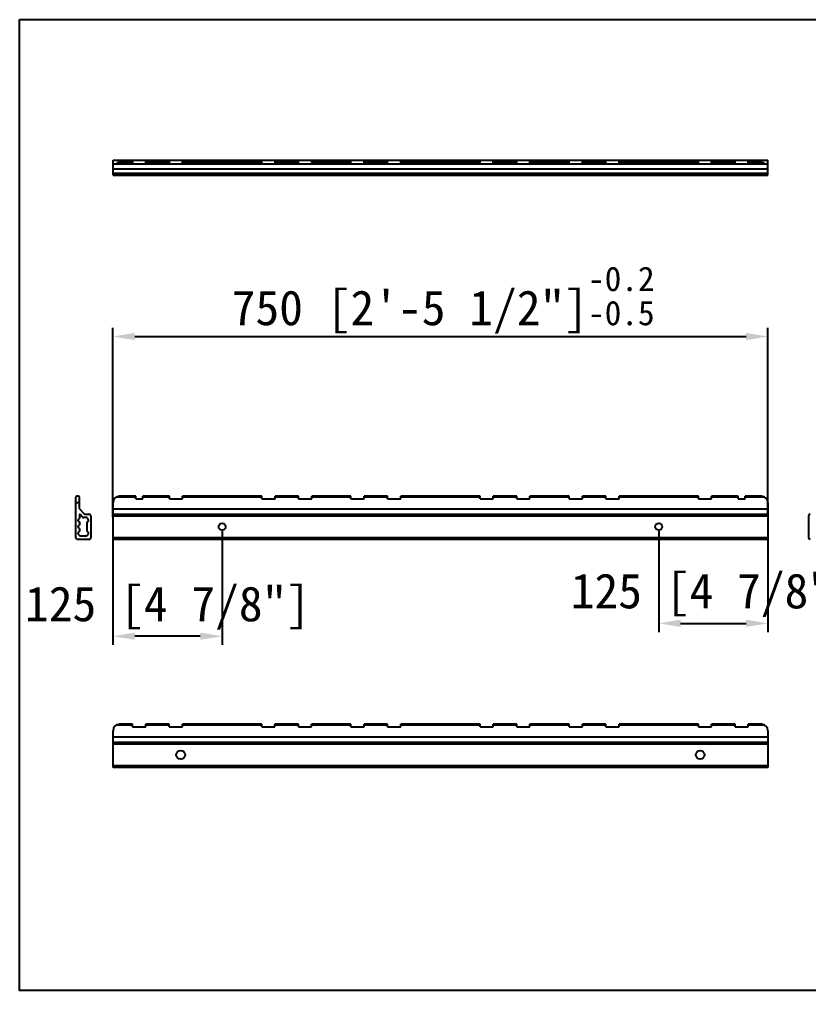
# Model space of a CAD drawing. Header units: millimetres. Extents: x 2900105 to 2915262, y -55349 to -51874.
# Drawn here: x 2907331 to 2908235, y -53792 to -52680 of the extents above; entities that cross this region are included whole.
import ezdxf

# ---------------------------------------------------------------- set-up
doc = ezdxf.new("R2010")
doc.units = ezdxf.units.MM
doc.layers.add('02___PRT_ALL_AXES', color=7, linetype='Continuous')
doc.styles.get("Standard").update_dxf_attribs({"font": ''})
doc.styles.get('Standard').set_extended_font_data('SimSun')
doc.dimstyles.new('我的A-GB-50', dxfattribs={"dimscale": 0.5, "dimtxt": 80, "dimasz": 50, "dimexe": 20, "dimexo": 10, "dimgap": 15, "dimtad": 1, "dimdec": 1, "dimzin": 9, "dimdsep": 46, "dimtxsty": 'Standard', "dimcen": 2.5, "dimadec": 0, "dimazin": 0, "dimtfac": 1, "dimtdec": 1, "dimtmove": 0, "dimatfit": 3, "dimfxl": 2, "dimarcsym": 0})

# ---------------------------------------------------------------- blocks, each defined once
blk = doc.blocks.new('*D283')
at = {"color": 0, "lineweight": -2, "transparency": 16777216}
for p, q in [((2907438.6, -53249.3), (2907438.6, -53032.9)), ((2907463.6, -53042.9), (2908163.6, -53042.9)), ((2908188.6, -53249.3), (2908188.6, -53032.9))]:
    blk.add_line(p, q, dxfattribs=at)
at = {"color": 0, "transparency": 16777216}
for points in [[(2907463.6, -53038.7), (2907463.6, -53047), (2907438.6, -53042.9)], [(2908163.6, -53038.7), (2908163.6, -53047), (2908188.6, -53042.9)]]:
    blk.add_solid(points, dxfattribs=at)
at = {"layer": 'Defpoints', "color": 0, "transparency": 16777216}
for p in [(2908188.6, -53042.9), (2907438.6, -53254.3), (2908188.6, -53254.3)]:
    blk.add_point(p, dxfattribs=at)
at = {"color": 0, "transparency": 16777216, "insert": (2907816.7, -53001.2), "char_height": 40, "attachment_point": 5}
blk.add_mtext('750 [2\'-5 1/2"]{\\H0.7x;\\S-0.2^ -0.5;}', dxfattribs=at)
blk = doc.blocks.new('*D278')
at = {"color": 0, "lineweight": -2, "transparency": 16777216}
for p, q in [((2907438.6, -53265.8), (2907438.6, -53396.3)), ((2907563.6, -53265.8), (2907563.6, -53396.3)), ((2907538.6, -53386.3), (2907463.6, -53386.3))]:
    blk.add_line(p, q, dxfattribs=at)
at = {"color": 0, "transparency": 16777216}
for points in [[(2907463.6, -53382.1), (2907463.6, -53390.4), (2907438.6, -53386.3)], [(2907538.6, -53382.1), (2907538.6, -53390.4), (2907563.6, -53386.3)]]:
    blk.add_solid(points, dxfattribs=at)
at = {"layer": 'Defpoints', "color": 0, "transparency": 16777216}
for p in [(2907438.6, -53260.8), (2907563.6, -53260.8), (2907438.6, -53386.3)]:
    blk.add_point(p, dxfattribs=at)
at = {"color": 0, "transparency": 16777216, "insert": (2907501.1, -53354), "char_height": 40, "attachment_point": 5}
blk.add_mtext('125 [4 7/8"]', dxfattribs=at)
blk = doc.blocks.new('*D279')
at = {"color": 0, "lineweight": -2, "transparency": 16777216}
for p, q in [((2908063.6, -53265.8), (2908063.6, -53381.5)), ((2908188.6, -53265.8), (2908188.6, -53381.5)), ((2908088.6, -53371.5), (2908163.6, -53371.5))]:
    blk.add_line(p, q, dxfattribs=at)
at = {"color": 0, "transparency": 16777216}
for points in [[(2908088.6, -53367.3), (2908088.6, -53375.6), (2908063.6, -53371.5)], [(2908163.6, -53367.3), (2908163.6, -53375.6), (2908188.6, -53371.5)]]:
    blk.add_solid(points, dxfattribs=at)
at = {"layer": 'Defpoints', "color": 0, "transparency": 16777216}
for p in [(2908063.6, -53260.8), (2908188.6, -53260.8), (2908188.6, -53371.5)]:
    blk.add_point(p, dxfattribs=at)
at = {"color": 0, "transparency": 16777216, "insert": (2908126.1, -53339.2), "char_height": 40, "attachment_point": 5}
blk.add_mtext('125 [4 7/8"]', dxfattribs=at)
blk = doc.blocks.new('drftgyhjkl')
at = {"color": 7, "linetype": 'Continuous'}
for p, q in [((68384.1, 7057.1), (68365.1, 7057.1)), ((68384.1, 7058.3), (68369.1, 7058.3)), ((68384.1, 7055.3), (68384.1, 7058.3)), ((68384.1, 7055.3), (68399.1, 7055.3)), ((68399.1, 7055.3), (68399.1, 7058.3)), ((68426.1, 7058.3), (68399.1, 7058.3)), ((68426.1, 7057.1), (68399.1, 7057.1)), ((68426.1, 7055.3), (68426.1, 7058.3)), ((68426.1, 7055.3), (68441.1, 7055.3)), ((68441.1, 7055.3), (68441.1, 7058.3)), ((68532.1, 7058.3), (68441.1, 7058.3)), ((68532.1, 7057.1), (68441.1, 7057.1)), ((68532.1, 7055.3), (68532.1, 7058.3)), ((68532.1, 7055.3), (68547.1, 7055.3)), ((68547.1, 7055.3), (68547.1, 7058.3)), ((68574.1, 7058.3), (68547.1, 7058.3)), ((68574.1, 7057.1), (68547.1, 7057.1)), ((68574.1, 7055.3), (68574.1, 7058.3)), ((68574.1, 7055.3), (68589.1, 7055.3)), ((68589.1, 7055.3), (68589.1, 7058.3)), ((68634.1, 7058.3), (68589.1, 7058.3)), ((68634.1, 7057.1), (68589.1, 7057.1)), ((68634.1, 7055.3), (68634.1, 7058.3)), ((68634.1, 7055.3), (68649.1, 7055.3)), ((68649.1, 7055.3), (68649.1, 7058.3)), ((68676.1, 7058.3), (68649.1, 7058.3)), ((68676.1, 7057.1), (68649.1, 7057.1)), ((68676.1, 7055.3), (68676.1, 7058.3)), ((68676.1, 7055.3), (68691.1, 7055.3)), ((68691.1, 7055.3), (68691.1, 7058.3)), ((68782.1, 7058.3), (68691.1, 7058.3)), ((68782.1, 7057.1), (68691.1, 7057.1)), ((68782.1, 7055.3), (68782.1, 7058.3)), ((68782.1, 7055.3), (68797.1, 7055.3)), ((68824.1, 7058.3), (68797.1, 7058.3)), ((68797.1, 7055.3), (68797.1, 7058.3)), ((68824.1, 7057.1), (68797.1, 7057.1)), ((68824.1, 7055.3), (68824.1, 7058.3)), ((68824.1, 7055.3), (68839.1, 7055.3)), ((68884.1, 7058.3), (68839.1, 7058.3)), ((68839.1, 7055.3), (68839.1, 7058.3)), ((68884.1, 7057.1), (68839.1, 7057.1)), ((68884.1, 7055.3), (68884.1, 7058.3)), ((68884.1, 7055.3), (68899.1, 7055.3)), ((68926.1, 7058.3), (68899.1, 7058.3)), ((68899.1, 7055.3), (68899.1, 7058.3)), ((68926.1, 7057.1), (68899.1, 7057.1)), ((68926.1, 7055.3), (68926.1, 7058.3)), ((68926.1, 7055.3), (68941.1, 7055.3)), ((69032.1, 7058.3), (68941.1, 7058.3)), ((68941.1, 7055.3), (68941.1, 7058.3)), ((69032.1, 7057.1), (68941.1, 7057.1)), ((69032.1, 7055.3), (69032.1, 7058.3)), ((69032.1, 7055.3), (69047.1, 7055.3)), ((69074.1, 7058.3), (69047.1, 7058.3)), ((69047.1, 7055.3), (69047.1, 7058.3)), ((69074.1, 7057.1), (69047.1, 7057.1)), ((69074.1, 7055.3), (69074.1, 7058.3)), ((69074.1, 7055.3), (69089.1, 7055.3)), ((69104.1, 7058.3), (69089.1, 7058.3)), ((69089.1, 7055.3), (69089.1, 7058.3)), ((69108.2, 7057.1), (69089.1, 7057.1)), ((68361.6, 7008.8), (68361.6, 7050.8)), ((68361.6, 7043.8), (69111.6, 7043.8)), ((69111.6, 7050.8), (69111.6, 7008.8)), ((68361.6, 7037.8), (69111.6, 7037.8)), ((68361.6, 7035.8), (69111.6, 7035.8)), ((69111.6, 7010.8), (68361.6, 7010.8)), ((69111.6, 7008.8), (68361.6, 7008.8))]:
    blk.add_line(p, q, dxfattribs=at)
for centre, start, end in [((68369.1, 7050.8), 90, 180), ((69104.1, 7050.8), 0, 90)]:
    blk.add_arc(centre, 7.5, start, end, dxfattribs=at)
at = {"layer": '02___PRT_ALL_AXES', "color": 7, "linetype": 'Continuous'}
for centre in [(68439.1, 7023.3), (69034.1, 7023.3)]:
    blk.add_circle(centre, 5, dxfattribs=at)

msp = doc.modelspace()

# ---------------------------------------------------------------- linework, layer by layer
at = {"color": 7, "linetype": 'Continuous'}
for p, q in [((2907438.64, -52857.81), (2907438.64, -52840.81)), ((2907438.64, -52840.81), (2908188.64, -52840.81)), ((2907446.14, -52843.61), (2907446.14, -52842.01)), ((2907461.14, -52842.01), (2907446.14, -52842.01)), ((2907461.14, -52844.81), (2907461.14, -52840.81)), ((2907476.14, -52844.81), (2907476.14, -52840.81)), ((2907503.14, -52842.01), (2907476.14, -52842.01)), ((2907503.14, -52844.81), (2907503.14, -52840.81)), ((2907518.14, -52844.81), (2907518.14, -52840.81)), ((2907609.14, -52842.01), (2907518.14, -52842.01)), ((2907609.14, -52844.81), (2907609.14, -52840.81)), ((2907624.14, -52844.81), (2907624.14, -52840.81)), ((2907651.14, -52842.01), (2907624.14, -52842.01)), ((2907651.14, -52844.81), (2907651.14, -52840.81)), ((2907666.14, -52844.81), (2907666.14, -52840.81)), ((2907711.14, -52842.01), (2907666.14, -52842.01)), ((2907711.14, -52844.81), (2907711.14, -52840.81)), ((2907726.14, -52844.81), (2907726.14, -52840.81)), ((2907753.14, -52842.01), (2907726.14, -52842.01)), ((2907753.14, -52844.81), (2907753.14, -52840.81)), ((2907768.14, -52844.81), (2907768.14, -52840.81)), ((2907859.14, -52842.01), (2907768.14, -52842.01)), ((2907859.14, -52844.81), (2907859.14, -52840.81)), ((2907874.14, -52844.81), (2907874.14, -52840.81)), ((2907901.14, -52842.01), (2907874.14, -52842.01)), ((2907901.14, -52844.81), (2907901.14, -52840.81)), ((2907916.14, -52844.81), (2907916.14, -52840.81)), ((2907961.14, -52842.01), (2907916.14, -52842.01)), ((2907961.14, -52844.81), (2907961.14, -52840.81)), ((2907976.14, -52844.81), (2907976.14, -52840.81)), ((2908003.14, -52842.01), (2907976.14, -52842.01)), ((2908003.14, -52844.81), (2908003.14, -52840.81)), ((2908018.14, -52844.81), (2908018.14, -52840.81)), ((2908109.14, -52842.01), (2908018.14, -52842.01)), ((2908109.14, -52844.81), (2908109.14, -52840.81)), ((2908124.14, -52844.81), (2908124.14, -52840.81)), ((2908151.14, -52842.01), (2908124.14, -52842.01)), ((2908151.14, -52844.81), (2908151.14, -52840.81)), ((2908166.14, -52844.81), (2908166.14, -52840.81)), ((2908181.14, -52842.01), (2908166.14, -52842.01)), ((2908181.14, -52842.01), (2908181.14, -52843.61)), ((2908188.64, -52857.81), (2908188.64, -52840.81)), ((2907438.64, -52844.81), (2908188.64, -52844.81)), ((2907438.64, -52850.81), (2908188.64, -52850.81)), ((2907461.14, -52843.61), (2907446.14, -52843.61)), ((2907503.14, -52843.61), (2907476.14, -52843.61)), ((2907609.14, -52843.61), (2907518.14, -52843.61)), ((2907651.14, -52843.61), (2907624.14, -52843.61)), ((2907711.14, -52843.61), (2907666.14, -52843.61)), ((2907753.14, -52843.61), (2907726.14, -52843.61)), ((2907859.14, -52843.61), (2907768.14, -52843.61)), ((2907901.14, -52843.61), (2907874.14, -52843.61)), ((2907961.14, -52843.61), (2907916.14, -52843.61)), ((2908003.14, -52843.61), (2907976.14, -52843.61)), ((2908109.14, -52843.61), (2908018.14, -52843.61)), ((2908151.14, -52843.61), (2908124.14, -52843.61)), ((2908181.14, -52843.61), (2908166.14, -52843.61)), ((2907438.64, -52855.81), (2908188.64, -52855.81)), ((2907438.64, -52857.81), (2908188.64, -52857.81)), ((2907396.09, -53273.33), (2907396.09, -53227.03)), ((2907398.89, -53225.83), (2907397.29, -53225.83)), ((2907400.09, -53240.33), (2907400.09, -53227.03)), ((2907464.64, -53227.03), (2907442.07, -53227.03)), ((2907464.64, -53225.83), (2907446.14, -53225.83)), ((2907503.14, -53225.83), (2907472.64, -53225.83)), ((2907503.14, -53227.03), (2907472.64, -53227.03)), ((2907503.14, -53228.83), (2907503.14, -53225.83)), ((2907503.14, -53228.83), (2907518.14, -53228.83)), ((2907518.14, -53228.83), (2907518.14, -53225.83)), ((2907609.14, -53225.83), (2907518.14, -53225.83)), ((2907609.14, -53227.03), (2907518.14, -53227.03)), ((2907609.14, -53228.83), (2907609.14, -53225.83)), ((2907609.14, -53228.83), (2907624.14, -53228.83)), ((2907624.14, -53228.83), (2907624.14, -53225.83)), ((2907651.14, -53225.83), (2907624.14, -53225.83)), ((2907651.14, -53227.03), (2907624.14, -53227.03)), ((2907651.14, -53228.83), (2907651.14, -53225.83)), ((2907651.14, -53228.83), (2907666.14, -53228.83)), ((2907666.14, -53228.83), (2907666.14, -53225.83)), ((2907711.14, -53225.83), (2907666.14, -53225.83)), ((2907711.14, -53227.03), (2907666.14, -53227.03)), ((2907711.14, -53228.83), (2907711.14, -53225.83)), ((2907711.14, -53228.83), (2907726.14, -53228.83)), ((2907726.14, -53228.83), (2907726.14, -53225.83)), ((2907753.14, -53225.83), (2907726.14, -53225.83)), ((2907753.14, -53227.03), (2907726.14, -53227.03)), ((2907753.14, -53228.83), (2907753.14, -53225.83)), ((2907753.14, -53228.83), (2907768.14, -53228.83)), ((2907768.14, -53228.83), (2907768.14, -53225.83)), ((2907859.14, -53225.83), (2907768.14, -53225.83)), ((2907859.14, -53227.03), (2907768.14, -53227.03)), ((2907859.14, -53228.83), (2907859.14, -53225.83)), ((2907859.14, -53228.83), (2907874.14, -53228.83)), ((2907901.14, -53225.83), (2907874.14, -53225.83)), ((2907874.14, -53228.83), (2907874.14, -53225.83)), ((2907901.14, -53227.03), (2907874.14, -53227.03)), ((2907901.14, -53228.83), (2907901.14, -53225.83)), ((2907901.14, -53228.83), (2907916.14, -53228.83)), ((2907961.14, -53225.83), (2907916.14, -53225.83)), ((2907916.14, -53228.83), (2907916.14, -53225.83)), ((2907961.14, -53227.03), (2907916.14, -53227.03)), ((2907961.14, -53228.83), (2907961.14, -53225.83)), ((2907961.14, -53228.83), (2907976.14, -53228.83)), ((2908003.14, -53225.83), (2907976.14, -53225.83)), ((2907976.14, -53228.83), (2907976.14, -53225.83)), ((2908003.14, -53227.03), (2907976.14, -53227.03)), ((2908003.14, -53228.83), (2908003.14, -53225.83)), ((2908003.14, -53228.83), (2908018.14, -53228.83)), ((2908109.14, -53225.83), (2908018.14, -53225.83)), ((2908018.14, -53228.83), (2908018.14, -53225.83)), ((2908109.14, -53227.03), (2908018.14, -53227.03)), ((2908109.14, -53228.83), (2908109.14, -53225.83)), ((2908109.14, -53228.83), (2908124.14, -53228.83)), ((2908154.64, -53225.83), (2908124.14, -53225.83)), ((2908124.14, -53228.83), (2908124.14, -53225.83)), ((2908154.64, -53227.03), (2908124.14, -53227.03)), ((2908181.14, -53225.83), (2908162.64, -53225.83)), ((2908185.21, -53227.03), (2908162.64, -53227.03)), ((2907400.09, -53233.33), (2907396.09, -53233.33)), ((2907400.09, -53240.33), (2907406.09, -53246.33)), ((2907438.64, -53275.33), (2907438.64, -53233.33)), ((2907438.64, -53240.33), (2908188.64, -53240.33)), ((2908188.64, -53233.33), (2908188.64, -53275.33)), ((2907398.84, -53254.33), (2907398.84, -53252.33)), ((2907399.34, -53251.83), (2907399.59, -53251.83)), ((2907399.59, -53254.83), (2907399.34, -53254.83)), ((2907400.09, -53247.19), (2907400.09, -53251.33)), ((2907403.85, -53249.75), (2907400.95, -53246.84)), ((2907409.09, -53250.33), (2907405.26, -53250.33)), ((2907406.09, -53246.33), (2907411.09, -53246.33)), ((2907409.09, -53251.33), (2907409.09, -53250.33)), ((2907409.59, -53251.83), (2907409.84, -53251.83)), ((2907409.84, -53254.83), (2907409.59, -53254.83)), ((2907410.34, -53252.33), (2907410.34, -53254.33)), ((2907413.09, -53248.33), (2907413.09, -53273.33)), ((2907438.64, -53246.33), (2908188.64, -53246.33)), ((2907438.64, -53248.33), (2908188.64, -53248.33)), ((2908235.21, -53248.33), (2908235.21, -53273.33)), ((2907398.84, -53261.83), (2907398.84, -53259.83)), ((2907399.34, -53259.33), (2907399.59, -53259.33)), ((2907399.59, -53262.33), (2907399.34, -53262.33)), ((2907400.09, -53255.33), (2907400.09, -53258.83)), ((2907400.09, -53262.83), (2907400.09, -53266.33)), ((2907409.09, -53266.33), (2907409.09, -53255.33)), ((2907411.09, -53275.33), (2907398.09, -53275.33)), ((2907398.84, -53269.33), (2907398.84, -53267.33)), ((2907399.34, -53266.83), (2907399.59, -53266.83)), ((2907399.59, -53269.83), (2907399.34, -53269.83)), ((2907400.09, -53270.33), (2907400.09, -53271.33)), ((2907400.09, -53271.33), (2907409.09, -53271.33)), ((2907409.09, -53271.33), (2907409.09, -53270.33)), ((2907409.59, -53266.83), (2907409.84, -53266.83)), ((2907409.84, -53269.83), (2907409.59, -53269.83)), ((2907410.34, -53267.33), (2907410.34, -53269.33)), ((2908188.64, -53273.33), (2907438.64, -53273.33)), ((2908188.64, -53275.33), (2907438.64, -53275.33))]:
    msp.add_line(p, q, dxfattribs=at)
at = {"color": 6, "linetype": 'Continuous'}
for p, q in [((2907464.64, -53228.83), (2907464.64, -53225.83)), ((2907464.64, -53228.83), (2907472.64, -53228.83)), ((2907472.64, -53228.83), (2907472.64, -53225.83)), ((2908154.64, -53228.83), (2908154.64, -53225.83)), ((2908154.64, -53228.83), (2908162.64, -53228.83)), ((2908162.64, -53228.83), (2908162.64, -53225.83))]:
    msp.add_line(p, q, dxfattribs=at)
at = {"color": 114, "true_color": 0x139b48}
msp.add_lwpolyline([(2907331.45, -52679.54), (2909141.14, -52679.54), (2909141.14, -53792.26), (2907331.45, -53792.26)], close=True, dxfattribs=at)
at = {"color": 7, "linetype": 'Continuous'}
for centre, radius, start, end in [((2907397.29, -53227.03), 1.2, 90, 180), ((2907398.89, -53227.03), 1.2, 0, 90), ((2907446.14, -53233.33), 7.5, 90, 180), ((2908181.14, -53233.33), 7.5, 0, 90), ((2907399.34, -53252.33), 0.5, 90, 180), ((2907399.34, -53254.33), 0.5, 180, 270), ((2907399.59, -53251.33), 0.5, 270, 0), ((2907399.59, -53255.33), 0.5, 0, 90), ((2907400.59, -53247.19), 0.5, 45, 180), ((2907405.26, -53248.33), 2, 225, 270), ((2907409.59, -53251.33), 0.5, 180, 270), ((2907409.59, -53255.33), 0.5, 90, 180), ((2907409.84, -53252.33), 0.5, 0, 90), ((2907409.84, -53254.33), 0.5, 270, 0), ((2907411.09, -53248.33), 2, 0, 90), ((2908237.21, -53248.33), 2, 90, 180), ((2907399.34, -53259.83), 0.5, 90, 180), ((2907399.34, -53261.83), 0.5, 180, 270), ((2907399.59, -53258.83), 0.5, 270, 0), ((2907399.59, -53262.83), 0.5, 0, 90), ((2907398.09, -53273.33), 2, 180, 270), ((2907399.34, -53267.33), 0.5, 90, 180), ((2907399.34, -53269.33), 0.5, 180, 270), ((2907399.59, -53266.33), 0.5, 270, 0), ((2907399.59, -53270.33), 0.5, 0, 90), ((2907409.59, -53266.33), 0.5, 180, 270), ((2907409.59, -53270.33), 0.5, 90, 180), ((2907409.84, -53267.33), 0.5, 0, 90), ((2907409.84, -53269.33), 0.5, 270, 0), ((2907411.09, -53273.33), 2, 270, 0), ((2908237.21, -53273.33), 2, 180, 270)]:
    msp.add_arc(centre, radius, start, end, dxfattribs=at)
for points, knots in [([(2907442.07, -52840.81), (2907442.4, -52840.81), (2907443.08, -52840.92), (2907444.44, -52841.32), (2907445.45, -52841.73), (2907446.14, -52842.01)], [0, 0, 0, 0, 0.2313256, 0.4793382, 1, 1, 1, 1]), ([(2908181.14, -52842.01), (2908181.83, -52841.73), (2908182.84, -52841.32), (2908184.2, -52840.92), (2908184.88, -52840.81), (2908185.21, -52840.81)], [0, 0, 0, 0, 0.5206618, 0.7686744, 1, 1, 1, 1]), ([(2907446.14, -52843.61), (2907445.45, -52843.88), (2907444.44, -52844.29), (2907443.08, -52844.7), (2907442.4, -52844.81), (2907442.07, -52844.81)], [0, 0, 0, 0, 0.5207102, 0.7687445, 1, 1, 1, 1]), ([(2908185.21, -52844.81), (2908184.88, -52844.81), (2908184.2, -52844.7), (2908182.84, -52844.29), (2908181.83, -52843.88), (2908181.14, -52843.61)], [0, 0, 0, 0, 0.2312555, 0.4792898, 1, 1, 1, 1])]:
    msp.add_open_spline(points, degree=3, knots=knots, dxfattribs=at)
at = {"layer": '02___PRT_ALL_AXES', "color": 7, "linetype": 'Continuous'}
for centre in [(2907563.64, -53260.83), (2908063.64, -53260.83)]:
    msp.add_circle(centre, 4, dxfattribs=at)

# ---------------------------------------------------------------- block references
at = {"color": 114, "true_color": 0x139b48}
msp.add_blockref('drftgyhjkl', (2839077.02, -60545.37), dxfattribs=at)

# ---------------------------------------------------------------- dimensions: what is measured, and where the dimension line sits
dim = msp.add_linear_dim(base=(2908188.64, -53042.88), p1=(2907438.64, -53254.33), p2=(2908188.64, -53254.33), text='<>{\\H0.7x;\\S-0.2^ -0.5;}', dimstyle='我的A-GB-50')
dim.commit()
dim.dimension.update_dxf_attribs({"geometry": '*D283', "text_midpoint": (2907816.65, -53042.88), "dimtype": 160})
for base, p1, p2, picture, middle in [((2908188.64, -53371.47), (2908063.64, -53260.83), (2908188.64, -53260.83), '*D279', (2908126.14, -53371.47)), ((2907438.64, -53386.26), (2907563.64, -53260.83), (2907438.64, -53260.83), '*D278', (2907501.14, -53386.26))]:
    dim = msp.add_linear_dim(base=base, p1=p1, p2=p2, dimstyle='我的A-GB-50')
    dim.commit()
    dim.dimension.update_dxf_attribs({"geometry": picture, "text_midpoint": middle, "dimtype": 160})

doc.saveas('drawing.dxf')
